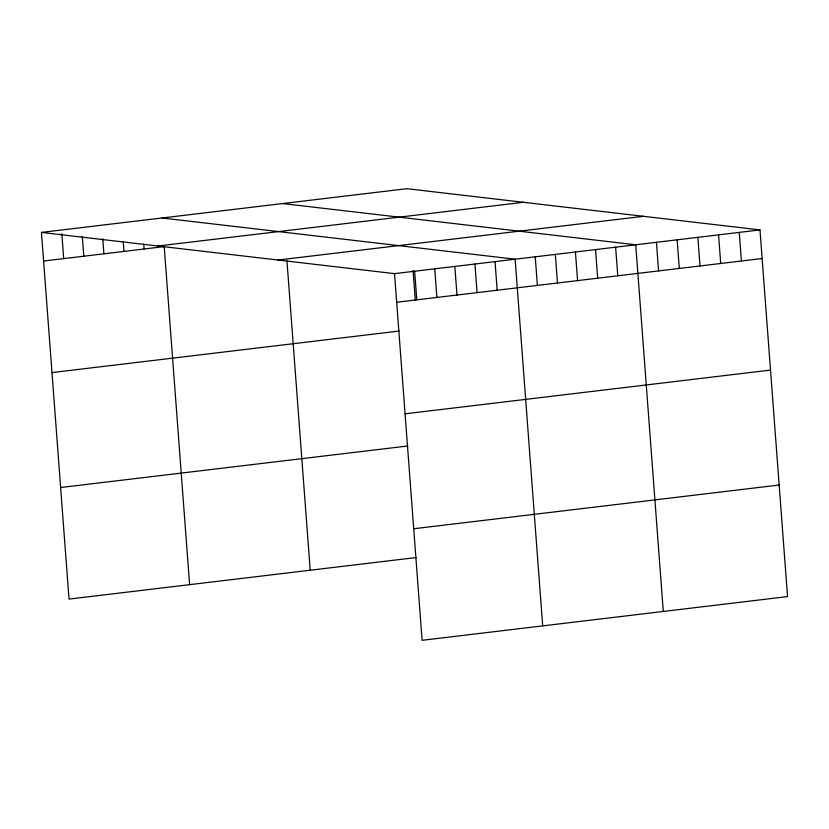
<?xml version="1.0" encoding="UTF-8"?>
<svg xmlns="http://www.w3.org/2000/svg" width="829" height="829" viewBox="0 0 829 829"><rect width="100%" height="100%" fill="white"/><g stroke="black" fill="none" stroke-linecap="round" stroke-linejoin="round"><path stroke-width="1.24" d="M41.45 232.41L406.894 188.691L759.975 229.913L787.55 596.59L422.106 640.309L394.531 273.643L41.45 232.41L69.025 599.087L416.199 557.544M157.966 246.016L523.42 202.297M43.605 261.021L164.204 246.596L189.613 584.652M278.016 260.037L643.459 216.307M394.531 273.643L759.975 229.913M396.687 302.253L762.131 258.524M51.989 372.584L399.163 331.04M405.07 413.816L770.524 370.086M60.631 487.525L407.806 445.981M413.712 528.757L779.167 485.027M282.648 203.551L635.729 244.783L663.293 611.45M162.049 217.986L515.13 259.208L542.694 625.885M739.271 232.389L741.427 261M718.567 234.876L720.712 263.487M697.852 237.353L700.008 265.964M677.148 239.83L679.293 268.441M656.433 242.306L658.589 270.917M615.626 247.187L617.781 275.798M595.533 249.591L597.678 278.202M575.43 251.995L577.575 280.606M555.326 254.399L557.482 283.01M535.233 256.803L537.379 285.414M495.027 261.612L497.182 290.223M474.934 264.026L477.079 292.637M454.831 266.43L456.986 295.041M434.728 268.834L436.883 297.445M414.635 271.238L416.78 299.849M413.06 270.596L415.298 300.347M286.938 260.679L310.212 570.228M143.728 244.027L144.101 249.001M123.252 241.457L123.998 251.405M102.775 238.876L103.905 253.809M82.299 236.306L83.802 256.213M61.833 233.737L63.698 258.617"/></g></svg>
